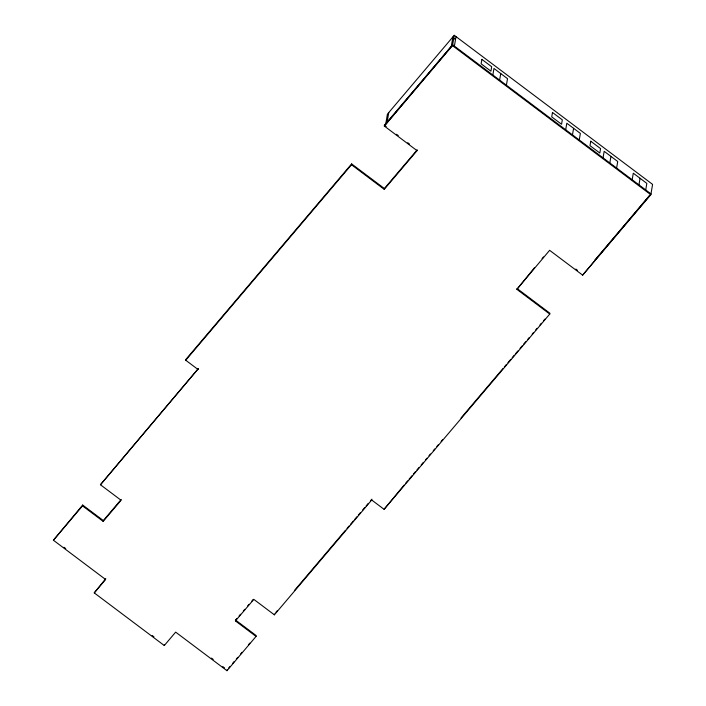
<?xml version="1.0" encoding="UTF-8"?>
<svg xmlns="http://www.w3.org/2000/svg" width="706" height="706" viewBox="0 0 706 706"><rect width="100%" height="100%" fill="white"/><g stroke="black" fill="none" stroke-linecap="round" stroke-linejoin="round"><path stroke-width="1.06" d="M594.505 260.479L650.967 193.885L452.643 44.796L384.435 125.191L384.32 126.047L417.052 150.66L384.24 189.358L351.491 164.745L351.632 163.916L384.382 188.528L384.24 189.358M236.978 618.412L235.557 620.062L256.199 635.577L256.057 636.415L226.988 670.7L175.662 632.126L164.286 645.531L94.251 592.89L105.618 579.494L53.409 540.231L82.673 505.046L103.314 520.56L103.173 521.39L82.531 505.875L82.673 505.046M100.446 484.748L198.262 368.709L100.446 484.748L121.088 500.263L103.173 521.39M94.251 592.89L105.759 578.664M198.121 369.547L185.74 360.236L185.881 359.407L351.632 163.916M164.286 645.531L164.436 644.702M256.057 636.415L235.416 620.901L235.557 620.062M226.988 670.7L227.129 669.87M235.416 620.901L253.833 599.385L274.369 614.829L274.51 613.999M452.643 44.796L384.32 126.047L452.502 45.634L454.267 35.3L652.591 184.39L650.826 194.724L582.644 275.137L549.621 250.312L516.889 289.345L549.753 314.064L384.082 509.326L371.7 500.016L371.841 499.186L370.421 500.863M385.803 123.638L387.426 114.143L454.267 35.3M387.135 122.067L388.759 112.563M417.052 150.66L417.193 149.831L384.382 188.528M451.284 46.402L452.908 36.906M454.39 46.111L456.014 36.615M384.082 509.326L404.132 485.031M492.841 75.013L493.962 68.464L507.517 78.648L506.396 85.205M499.619 80.113L500.739 73.556M516.889 289.345L534.442 267.75M565.7 129.78L566.821 123.223L580.367 133.408L579.247 139.964M572.469 134.872L573.59 128.315M549.753 314.064L549.895 313.226L517.039 288.507M582.644 275.137L649.564 195.544M603.048 157.862L604.168 151.305L617.724 161.489L616.603 168.046M609.825 162.954L610.946 156.397M632.17 179.748L633.291 173.191L646.837 183.383L645.716 189.94M638.948 184.84L640.068 178.283M542.102 258.617L543.496 256.958M185.74 360.236L351.491 164.745M53.409 540.231L82.531 505.875M103.314 520.56L121.229 499.424M228.541 668.194L229.962 666.526M232.795 663.181L234.215 661.504M236.342 658.998L237.763 657.321M240.596 653.977L242.017 652.309M248.397 644.781L249.818 643.104M275.931 612.323L277.352 610.646M294.402 590.534L345.552 530.188M346.973 528.52L349.108 526.005M350.529 524.329L353.371 520.975M354.791 519.298L356.918 516.783M358.339 515.106L360.475 512.591M362.602 510.076L364.737 507.561M366.158 505.893L368.294 503.378M274.369 614.829L371.7 500.016M405.553 483.354L407.689 480.839M409.109 479.162L411.96 475.809M413.381 474.132L415.507 471.617M416.937 469.94L419.064 467.425M421.2 464.91L423.335 462.404M425.462 459.888L426.892 458.212M429.019 455.697L430.439 454.02M433.29 450.666L434.711 448.99M436.846 446.474L438.267 444.798M441.109 441.453L442.53 439.776M461.018 417.987L502.972 368.541M504.393 366.864L506.52 364.349M507.949 362.672L510.791 359.319M512.212 357.642L514.347 355.127M515.768 353.45L517.904 350.944M520.031 348.429L522.166 345.914M523.587 344.237L525.723 341.722M527.859 339.207L529.279 337.53M532.121 334.176L533.542 332.5M535.678 329.984L537.098 328.316M539.94 324.963L541.361 323.286M543.496 320.771L544.917 319.094M239.105 615.932L240.517 614.273M243.349 610.964L244.77 609.313M247.603 606.004L249.015 604.345M251.848 601.035L253.269 599.385M453.764 38.239L455.511 39.554M452.502 45.634L650.826 194.724M384.461 125.218L386.191 126.515M396.525 134.281L398.246 135.578M407.715 142.709L409.436 143.998M575.831 269.074L577.57 270.38M211.465 658.098L213.212 659.404M222.778 666.596L224.517 667.902M63.99 547.247L65.737 548.562M152.178 635.488L153.926 636.803M481.863 59.366L481.113 63.796L490.935 71.182L491.694 66.752L481.863 59.366M552.48 112.457L551.73 116.887L561.552 124.265L562.311 119.844L552.48 112.457M590.754 141.226L589.995 145.648L599.818 153.034L600.577 148.604L590.754 141.226"/></g></svg>
